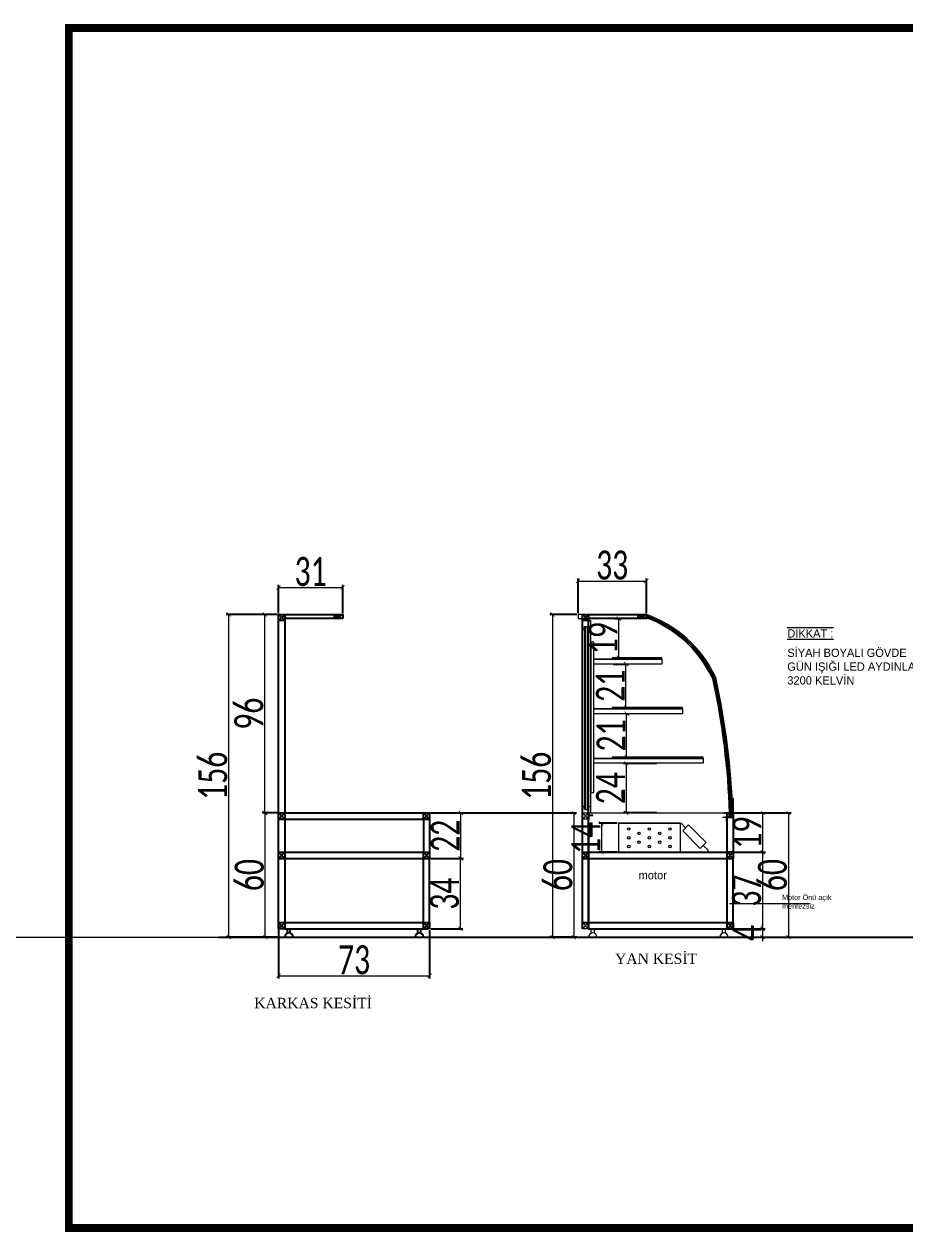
# Model space of a CAD drawing. Header units: millimetres. Extents: x 254888 to 263239, y -110593 to -105042.
# Drawn here: x 255754 to 256180, y -109887 to -109303 of the extents above; entities that cross this region are included whole.
import ezdxf

# ---------------------------------------------------------------- set-up
doc = ezdxf.new("R2010")
doc.units = ezdxf.units.MM
doc.header["$PDMODE"] = 2
doc.layers.get('0').update_dxf_attribs({"lineweight": 20})
doc.layers.add('OLCULENEDIRME', color=210, linetype='Continuous')
doc.layers.add('PROFIL', color=7, linetype='Continuous')
doc.layers.add('t_olcu', color=252, linetype='Continuous', lineweight=20)
doc.styles.add('antet', font='arial.ttf')
doc.styles.add('DC_TEXTSTYLE4', font='times.ttf', dxfattribs={"height": 0.2})
doc.styles.add('NESLİ', font='GOTHIC.TTF', dxfattribs={"height": 5})
doc.styles.add('Ölçü50', font='calibri.ttf', dxfattribs={"width": 0.7})
doc.dimstyles.new('olcu10', dxfattribs={"dimtxt": 14, "dimasz": 2, "dimexe": 1.25, "dimexo": 0.625, "dimgap": 0.5, "dimtad": 1, "dimdec": 1, "dimrnd": 0.5, "dimzin": 9, "dimtxsty": 'Ölçü50', "dimblk": 'ARCHTICK', "dimcen": 2, "dimclrd": 256, "dimclre": 256, "dimclrt": 6, "dimazin": 2, "dimtfac": 1, "dimtdec": 1, "dimtix": 1, "dimtmove": 0, "dimatfit": 3, "dimldrblk": 'ARCHTICK', "dimfxl": 1, "dimlwd": -1, "dimarcsym": 0})

# ---------------------------------------------------------------- blocks, each defined once
blk = doc.blocks.new('_ArchTick')
at = {"color": 0, "linetype": 'ByBlock', "const_width": 0.15}
blk.add_lwpolyline([(-0.5, -0.5), (0.5, 0.5)], dxfattribs=at)
blk = doc.blocks.new('*D459')
at = {"layer": 'DEFPOINTS', "color": 0, "transparency": 16777216}
for p in [(255870.54, -109588.12), (255877.2, -109588.12), (255877.2, -109684.12)]:
    blk.add_point(p, dxfattribs=at)
at = {"layer": 't_olcu', "lineweight": -2, "transparency": 16777216}
for p, q in [((255876.58, -109588.12), (255869.29, -109588.12)), ((255876.58, -109684.12), (255869.29, -109684.12))]:
    blk.add_line(p, q, dxfattribs=at)
at = {"layer": 't_olcu', "transparency": 16777216}
blk.add_line((255870.54, -109684.12), (255870.54, -109588.12), dxfattribs=at)
at = {"layer": 't_olcu', "transparency": 16777216, "xscale": 2, "yscale": 2, "zscale": 2}
for p, rotation in [((255870.54, -109588.12), 90), ((255870.54, -109684.12), 270)]:
    blk.add_blockref('_ArchTick', p, dxfattribs=dict(at, rotation=rotation))
at = {"layer": 't_olcu', "color": 6, "transparency": 16777216, "insert": (255862.87, -109636.12), "char_height": 14, "attachment_point": 5, "rotation": 90, "style": 'Ölçü50'}
blk.add_mtext('96', dxfattribs=at)
blk = doc.blocks.new('*D456')
at = {"layer": 'DEFPOINTS', "color": 0, "transparency": 16777216}
for p in [(255908.2, -109575.12), (255877.2, -109588.12), (255908.2, -109588.12)]:
    blk.add_point(p, dxfattribs=at)
at = {"layer": 't_olcu', "lineweight": -2, "transparency": 16777216}
for p, q in [((255877.2, -109587.49), (255877.2, -109573.87)), ((255908.2, -109587.49), (255908.2, -109573.87))]:
    blk.add_line(p, q, dxfattribs=at)
at = {"layer": 't_olcu', "transparency": 16777216}
blk.add_line((255877.2, -109575.12), (255908.2, -109575.12), dxfattribs=at)
at = {"layer": 't_olcu', "transparency": 16777216, "xscale": 2, "yscale": 2, "zscale": 2, "rotation": 180}
blk.add_blockref('_ArchTick', (255877.2, -109575.12), dxfattribs=at)
at = {"layer": 't_olcu', "transparency": 16777216, "xscale": 2, "yscale": 2, "zscale": 2}
blk.add_blockref('_ArchTick', (255908.2, -109575.12), dxfattribs=at)
at = {"layer": 't_olcu', "color": 6, "transparency": 16777216, "insert": (255892.7, -109567.45), "char_height": 14, "attachment_point": 5, "style": 'Ölçü50'}
blk.add_mtext('31', dxfattribs=at)
blk = doc.blocks.new('*D457')
at = {"layer": 'DEFPOINTS', "color": 0, "transparency": 16777216}
for p in [(255853.11, -109588.12), (255877.2, -109588.12), (255877.2, -109744.12)]:
    blk.add_point(p, dxfattribs=at)
at = {"layer": 't_olcu', "lineweight": -2, "transparency": 16777216}
for p, q in [((255876.58, -109588.12), (255851.86, -109588.12)), ((255876.58, -109744.12), (255851.86, -109744.12))]:
    blk.add_line(p, q, dxfattribs=at)
at = {"layer": 't_olcu', "transparency": 16777216}
blk.add_line((255853.11, -109744.12), (255853.11, -109588.12), dxfattribs=at)
at = {"layer": 't_olcu', "transparency": 16777216, "xscale": 2, "yscale": 2, "zscale": 2}
for p, rotation in [((255853.11, -109588.12), 90), ((255853.11, -109744.12), 270)]:
    blk.add_blockref('_ArchTick', p, dxfattribs=dict(at, rotation=rotation))
at = {"layer": 't_olcu', "color": 6, "transparency": 16777216, "insert": (255845.45, -109666.12), "char_height": 14, "attachment_point": 5, "rotation": 90, "style": 'Ölçü50'}
blk.add_mtext('156', dxfattribs=at)
blk = doc.blocks.new('*D458')
at = {"layer": 'DEFPOINTS', "color": 0, "transparency": 16777216}
for p in [(255877.2, -109737.12), (255950.2, -109740.12), (255950.2, -109762.8)]:
    blk.add_point(p, dxfattribs=at)
at = {"layer": 't_olcu', "lineweight": -2, "transparency": 16777216}
for p, q in [((255877.2, -109737.74), (255877.2, -109764.05)), ((255950.2, -109740.74), (255950.2, -109764.05))]:
    blk.add_line(p, q, dxfattribs=at)
at = {"layer": 't_olcu', "transparency": 16777216}
blk.add_line((255877.2, -109762.8), (255950.2, -109762.8), dxfattribs=at)
at = {"layer": 't_olcu', "transparency": 16777216, "xscale": 2, "yscale": 2, "zscale": 2, "rotation": 180}
blk.add_blockref('_ArchTick', (255877.2, -109762.8), dxfattribs=at)
at = {"layer": 't_olcu', "transparency": 16777216, "xscale": 2, "yscale": 2, "zscale": 2}
blk.add_blockref('_ArchTick', (255950.2, -109762.8), dxfattribs=at)
at = {"layer": 't_olcu', "color": 6, "transparency": 16777216, "insert": (255913.7, -109755.13), "char_height": 14, "attachment_point": 5, "style": 'Ölçü50'}
blk.add_mtext('73', dxfattribs=at)
blk = doc.blocks.new('*D443')
at = {"layer": 'DEFPOINTS', "color": 0, "transparency": 16777216}
for p in [(255950.2, -109684.12), (255965.32, -109684.12), (255950.2, -109706.12)]:
    blk.add_point(p, dxfattribs=at)
at = {"layer": 't_olcu', "lineweight": -2, "transparency": 16777216}
for p, q in [((255950.83, -109684.12), (255966.57, -109684.12)), ((255950.83, -109706.12), (255966.57, -109706.12))]:
    blk.add_line(p, q, dxfattribs=at)
at = {"layer": 't_olcu', "transparency": 16777216}
blk.add_line((255965.32, -109706.12), (255965.32, -109684.12), dxfattribs=at)
at = {"layer": 't_olcu', "transparency": 16777216, "xscale": 2, "yscale": 2, "zscale": 2}
for p, rotation in [((255965.32, -109684.12), 90), ((255965.32, -109706.12), 270)]:
    blk.add_blockref('_ArchTick', p, dxfattribs=dict(at, rotation=rotation))
at = {"layer": 't_olcu', "color": 6, "transparency": 16777216, "insert": (255957.75, -109695.12), "char_height": 14, "attachment_point": 5, "rotation": 90, "style": 'Ölçü50'}
blk.add_mtext('22', dxfattribs=at)
blk = doc.blocks.new('*D444')
at = {"layer": 'DEFPOINTS', "color": 0, "transparency": 16777216}
for p in [(255950.2, -109706.12), (255965.07, -109706.12), (255950.2, -109740.12)]:
    blk.add_point(p, dxfattribs=at)
at = {"layer": 't_olcu', "lineweight": -2, "transparency": 16777216}
for p, q in [((255950.83, -109706.12), (255966.32, -109706.12)), ((255950.83, -109740.12), (255966.32, -109740.12))]:
    blk.add_line(p, q, dxfattribs=at)
at = {"layer": 't_olcu', "transparency": 16777216}
blk.add_line((255965.07, -109740.12), (255965.07, -109706.12), dxfattribs=at)
at = {"layer": 't_olcu', "transparency": 16777216, "xscale": 2, "yscale": 2, "zscale": 2}
for p, rotation in [((255965.07, -109706.12), 90), ((255965.07, -109740.12), 270)]:
    blk.add_blockref('_ArchTick', p, dxfattribs=dict(at, rotation=rotation))
at = {"layer": 't_olcu', "color": 6, "transparency": 16777216, "insert": (255957.4, -109723.12), "char_height": 14, "attachment_point": 5, "rotation": 90, "style": 'Ölçü50'}
blk.add_mtext('34', dxfattribs=at)
blk = doc.blocks.new('*D445')
at = {"layer": 'DEFPOINTS', "color": 0, "transparency": 16777216}
for p in [(255870.8, -109684.12), (255877.2, -109684.12), (255877.2, -109744.12)]:
    blk.add_point(p, dxfattribs=at)
at = {"layer": 't_olcu', "lineweight": -2, "transparency": 16777216}
for p, q in [((255876.58, -109684.12), (255869.55, -109684.12)), ((255876.58, -109744.12), (255869.55, -109744.12))]:
    blk.add_line(p, q, dxfattribs=at)
at = {"layer": 't_olcu', "transparency": 16777216}
blk.add_line((255870.8, -109744.12), (255870.8, -109684.12), dxfattribs=at)
at = {"layer": 't_olcu', "transparency": 16777216, "xscale": 2, "yscale": 2, "zscale": 2}
for p, rotation in [((255870.8, -109684.12), 90), ((255870.8, -109744.12), 270)]:
    blk.add_blockref('_ArchTick', p, dxfattribs=dict(at, rotation=rotation))
at = {"layer": 't_olcu', "color": 6, "transparency": 16777216, "insert": (255863.12, -109714.12), "char_height": 14, "attachment_point": 5, "rotation": 90, "style": 'Ölçü50'}
blk.add_mtext('60', dxfattribs=at)
blk = doc.blocks.new('*D463')
at = {"layer": 'DEFPOINTS', "color": 0, "transparency": 16777216}
for p in [(256054.91, -109572), (256021.91, -109588.12, 0), (256054.91, -109588.12, 0)]:
    blk.add_point(p, dxfattribs=at)
at = {"layer": 't_olcu', "lineweight": -2, "transparency": 16777216}
for p, q in [((256021.91, -109587.49), (256021.91, -109570.75)), ((256054.91, -109587.49), (256054.91, -109570.75))]:
    blk.add_line(p, q, dxfattribs=at)
at = {"layer": 't_olcu', "transparency": 16777216}
blk.add_line((256021.91, -109572), (256054.91, -109572), dxfattribs=at)
at = {"layer": 't_olcu', "transparency": 16777216, "xscale": 2, "yscale": 2, "zscale": 2, "rotation": 180}
blk.add_blockref('_ArchTick', (256021.91, -109572), dxfattribs=at)
at = {"layer": 't_olcu', "transparency": 16777216, "xscale": 2, "yscale": 2, "zscale": 2}
blk.add_blockref('_ArchTick', (256054.91, -109572), dxfattribs=at)
at = {"layer": 't_olcu', "color": 6, "transparency": 16777216, "insert": (256038.41, -109564.33), "char_height": 14, "attachment_point": 5, "style": 'Ölçü50'}
blk.add_mtext('33', dxfattribs=at)
blk = doc.blocks.new('*D464')
at = {"layer": 'DEFPOINTS', "color": 0, "transparency": 16777216}
for p in [(256092.09, -109684.12, 0), (256111.19, -109684.12), (256092.09, -109703.12, 0)]:
    blk.add_point(p, dxfattribs=at)
at = {"layer": 't_olcu', "lineweight": -2, "transparency": 16777216}
for p, q in [((256092.72, -109684.12), (256112.44, -109684.12)), ((256092.72, -109703.12), (256112.44, -109703.12))]:
    blk.add_line(p, q, dxfattribs=at)
at = {"layer": 't_olcu', "transparency": 16777216}
blk.add_line((256111.19, -109703.12), (256111.19, -109684.12), dxfattribs=at)
at = {"layer": 't_olcu', "transparency": 16777216, "xscale": 2, "yscale": 2, "zscale": 2}
for p, rotation in [((256111.19, -109684.12), 90), ((256111.19, -109703.12), 270)]:
    blk.add_blockref('_ArchTick', p, dxfattribs=dict(at, rotation=rotation))
at = {"layer": 't_olcu', "color": 6, "transparency": 16777216, "insert": (256103.52, -109693.62), "char_height": 14, "attachment_point": 5, "rotation": 90, "style": 'Ölçü50'}
blk.add_mtext('19', dxfattribs=at)
blk = doc.blocks.new('*D465')
at = {"layer": 'DEFPOINTS', "color": 0, "transparency": 16777216}
for p in [(256041.38, -109689.12, 0), (256033.2, -109703.12), (256041.38, -109703.12, 0)]:
    blk.add_point(p, dxfattribs=at)
at = {"layer": 't_olcu', "lineweight": -2, "transparency": 16777216}
for p, q in [((256040.75, -109689.12), (256031.95, -109689.12)), ((256040.75, -109703.12), (256031.95, -109703.12))]:
    blk.add_line(p, q, dxfattribs=at)
at = {"layer": 't_olcu', "transparency": 16777216}
blk.add_line((256033.2, -109689.12), (256033.2, -109703.12), dxfattribs=at)
at = {"layer": 't_olcu', "transparency": 16777216, "xscale": 2, "yscale": 2, "zscale": 2}
for p, rotation in [((256033.2, -109689.12), 90), ((256033.2, -109703.12), 270)]:
    blk.add_blockref('_ArchTick', p, dxfattribs=dict(at, rotation=rotation))
at = {"layer": 't_olcu', "color": 6, "transparency": 16777216, "insert": (256025.65, -109696.12), "char_height": 14, "attachment_point": 5, "rotation": 90, "style": 'Ölçü50'}
blk.add_mtext('14', dxfattribs=at)
blk = doc.blocks.new('*D466')
at = {"layer": 'DEFPOINTS', "color": 0, "transparency": 16777216}
for p in [(255958.7, -109684.12, 0), (255995.67, -109744.12, 0), (256019.88, -109744.12)]:
    blk.add_point(p, dxfattribs=at)
at = {"layer": 't_olcu', "lineweight": -2, "transparency": 16777216}
for p, q in [((255959.33, -109684.12), (256021.13, -109684.12)), ((255996.3, -109744.12), (256021.13, -109744.12))]:
    blk.add_line(p, q, dxfattribs=at)
at = {"layer": 't_olcu', "transparency": 16777216}
blk.add_line((256019.88, -109684.12), (256019.88, -109744.12), dxfattribs=at)
at = {"layer": 't_olcu', "transparency": 16777216, "xscale": 2, "yscale": 2, "zscale": 2}
for p, rotation in [((256019.88, -109684.12), 90), ((256019.88, -109744.12), 270)]:
    blk.add_blockref('_ArchTick', p, dxfattribs=dict(at, rotation=rotation))
at = {"layer": 't_olcu', "color": 6, "transparency": 16777216, "insert": (256012.2, -109714.12), "char_height": 14, "attachment_point": 5, "rotation": 90, "style": 'Ölçü50'}
blk.add_mtext('60', dxfattribs=at)
blk = doc.blocks.new('*D467')
at = {"layer": 'DEFPOINTS', "color": 0, "transparency": 16777216}
for p in [(256096.91, -109684.12, 0), (256096.91, -109744.12, 0), (256123.57, -109744.12)]:
    blk.add_point(p, dxfattribs=at)
at = {"layer": 't_olcu', "lineweight": -2, "transparency": 16777216}
for p, q in [((256097.54, -109684.12), (256124.82, -109684.12)), ((256097.54, -109744.12), (256124.82, -109744.12))]:
    blk.add_line(p, q, dxfattribs=at)
at = {"layer": 't_olcu', "transparency": 16777216}
blk.add_line((256123.57, -109684.12), (256123.57, -109744.12), dxfattribs=at)
at = {"layer": 't_olcu', "transparency": 16777216, "xscale": 2, "yscale": 2, "zscale": 2}
for p, rotation in [((256123.57, -109684.12), 90), ((256123.57, -109744.12), 270)]:
    blk.add_blockref('_ArchTick', p, dxfattribs=dict(at, rotation=rotation))
at = {"layer": 't_olcu', "color": 6, "transparency": 16777216, "insert": (256115.9, -109714.12), "char_height": 14, "attachment_point": 5, "rotation": 90, "style": 'Ölçü50'}
blk.add_mtext('60', dxfattribs=at)
blk = doc.blocks.new('*D468')
at = {"layer": 'DEFPOINTS', "color": 0, "transparency": 16777216}
for p in [(256021.91, -109588.12, 0), (256009.53, -109744.12), (256022.01, -109744.12, 0)]:
    blk.add_point(p, dxfattribs=at)
at = {"layer": 't_olcu', "lineweight": -2, "transparency": 16777216}
for p, q in [((256021.29, -109588.12), (256008.28, -109588.12)), ((256021.39, -109744.12), (256008.28, -109744.12))]:
    blk.add_line(p, q, dxfattribs=at)
at = {"layer": 't_olcu', "transparency": 16777216}
blk.add_line((256009.53, -109588.12), (256009.53, -109744.12), dxfattribs=at)
at = {"layer": 't_olcu', "transparency": 16777216, "xscale": 2, "yscale": 2, "zscale": 2}
for p, rotation in [((256009.53, -109588.12), 90), ((256009.53, -109744.12), 270)]:
    blk.add_blockref('_ArchTick', p, dxfattribs=dict(at, rotation=rotation))
at = {"layer": 't_olcu', "color": 6, "transparency": 16777216, "insert": (256001.86, -109666.12), "char_height": 14, "attachment_point": 5, "rotation": 90, "style": 'Ölçü50'}
blk.add_mtext('156', dxfattribs=at)
blk = doc.blocks.new('*D469')
at = {"layer": 'DEFPOINTS', "color": 0, "transparency": 16777216}
for p in [(256095.41, -109703.12, 0), (256095.42, -109740.11, 0), (256111.05, -109740.11)]:
    blk.add_point(p, dxfattribs=at)
at = {"layer": 't_olcu', "lineweight": -2, "transparency": 16777216}
for p, q in [((256096.04, -109703.12), (256112.3, -109703.12)), ((256096.05, -109740.11), (256112.3, -109740.11))]:
    blk.add_line(p, q, dxfattribs=at)
at = {"layer": 't_olcu', "transparency": 16777216}
blk.add_line((256111.05, -109703.12), (256111.05, -109740.11), dxfattribs=at)
at = {"layer": 't_olcu', "transparency": 16777216, "xscale": 2, "yscale": 2, "zscale": 2}
for p, rotation in [((256111.05, -109703.12), 90), ((256111.05, -109740.11), 270)]:
    blk.add_blockref('_ArchTick', p, dxfattribs=dict(at, rotation=rotation))
at = {"layer": 't_olcu', "color": 6, "transparency": 16777216, "insert": (256103.38, -109721.62), "char_height": 14, "attachment_point": 5, "rotation": 90, "style": 'Ölçü50'}
blk.add_mtext('37', dxfattribs=at)
blk = doc.blocks.new('*D446')
at = {"layer": 'DEFPOINTS', "color": 0, "transparency": 16777216}
for p in [(256060.41, -109660.12, 0), (256045.19, -109684.12), (256060.41, -109684.12, 0)]:
    blk.add_point(p, dxfattribs=at)
at = {"layer": 't_olcu', "lineweight": -2, "transparency": 16777216}
for p, q in [((256059.79, -109660.12), (256043.94, -109660.12)), ((256059.79, -109684.12), (256043.94, -109684.12))]:
    blk.add_line(p, q, dxfattribs=at)
at = {"layer": 't_olcu', "transparency": 16777216}
blk.add_line((256045.19, -109660.12), (256045.19, -109684.12), dxfattribs=at)
at = {"layer": 't_olcu', "transparency": 16777216, "xscale": 2, "yscale": 2, "zscale": 2}
for p, rotation in [((256045.19, -109660.12), 90), ((256045.19, -109684.12), 270)]:
    blk.add_blockref('_ArchTick', p, dxfattribs=dict(at, rotation=rotation))
at = {"layer": 't_olcu', "color": 6, "transparency": 16777216, "insert": (256037.58, -109672.12), "char_height": 14, "attachment_point": 5, "rotation": 90, "style": 'Ölçü50'}
blk.add_mtext('24', dxfattribs=at)
blk = doc.blocks.new('*D447')
at = {"layer": 'DEFPOINTS', "color": 0, "transparency": 16777216}
for p in [(256045.19, -109636.12, 0), (256045.4, -109636.12), (256045.19, -109657.12, 0)]:
    blk.add_point(p, dxfattribs=at)
at = {"layer": 't_olcu', "transparency": 16777216}
blk.add_line((256045.4, -109657.12), (256045.4, -109636.12), dxfattribs=at)
at = {"layer": 't_olcu', "lineweight": -2, "transparency": 16777216}
for p, q in [((256045.81, -109636.12), (256046.65, -109636.12)), ((256045.81, -109657.12), (256046.65, -109657.12))]:
    blk.add_line(p, q, dxfattribs=at)
at = {"layer": 't_olcu', "transparency": 16777216, "xscale": 2, "yscale": 2, "zscale": 2}
for p, rotation in [((256045.4, -109636.12), 90), ((256045.4, -109657.12), 270)]:
    blk.add_blockref('_ArchTick', p, dxfattribs=dict(at, rotation=rotation))
at = {"layer": 't_olcu', "color": 6, "transparency": 16777216, "insert": (256037.83, -109646.62), "char_height": 14, "attachment_point": 5, "rotation": 90, "style": 'Ölçü50'}
blk.add_mtext('21', dxfattribs=at)
blk = doc.blocks.new('*D470')
at = {"layer": 'DEFPOINTS', "color": 0, "transparency": 16777216}
for p in [(256038.41, -109612.12, 0), (256045.07, -109612.12), (256038.41, -109633.12, 0)]:
    blk.add_point(p, dxfattribs=at)
at = {"layer": 't_olcu', "lineweight": -2, "transparency": 16777216}
for p, q in [((256039.04, -109612.12), (256046.32, -109612.12)), ((256039.04, -109633.12), (256046.32, -109633.12))]:
    blk.add_line(p, q, dxfattribs=at)
at = {"layer": 't_olcu', "transparency": 16777216}
blk.add_line((256045.07, -109633.12), (256045.07, -109612.12), dxfattribs=at)
at = {"layer": 't_olcu', "transparency": 16777216, "xscale": 2, "yscale": 2, "zscale": 2}
for p, rotation in [((256045.07, -109612.12), 90), ((256045.07, -109633.12), 270)]:
    blk.add_blockref('_ArchTick', p, dxfattribs=dict(at, rotation=rotation))
at = {"layer": 't_olcu', "color": 6, "transparency": 16777216, "insert": (256037.5, -109622.62), "char_height": 14, "attachment_point": 5, "rotation": 90, "style": 'Ölçü50'}
blk.add_mtext('21', dxfattribs=at)
blk = doc.blocks.new('*D471')
at = {"layer": 'DEFPOINTS', "color": 0, "transparency": 16777216}
for p in [(256038.96, -109590.12, 0), (256041.63, -109590.12), (256038.41, -109609.12, 0)]:
    blk.add_point(p, dxfattribs=at)
at = {"layer": 't_olcu', "lineweight": -2, "transparency": 16777216}
for p, q in [((256039.59, -109590.12), (256042.88, -109590.12)), ((256039.04, -109609.12), (256042.88, -109609.12))]:
    blk.add_line(p, q, dxfattribs=at)
at = {"layer": 't_olcu', "transparency": 16777216}
blk.add_line((256041.63, -109609.12), (256041.63, -109590.12), dxfattribs=at)
at = {"layer": 't_olcu', "transparency": 16777216, "xscale": 2, "yscale": 2, "zscale": 2}
for p, rotation in [((256041.63, -109590.12), 90), ((256041.63, -109609.12), 270)]:
    blk.add_blockref('_ArchTick', p, dxfattribs=dict(at, rotation=rotation))
at = {"layer": 't_olcu', "color": 6, "transparency": 16777216, "insert": (256033.96, -109599.62), "char_height": 14, "attachment_point": 5, "rotation": 90, "style": 'Ölçü50'}
blk.add_mtext('19', dxfattribs=at)
blk = doc.blocks.new('*D472')
at = {"layer": 'DEFPOINTS', "color": 0, "transparency": 16777216}
for p in [(256097.01, -109740.11, 0), (256097.01, -109744.12, 0), (256111.05, -109744.12)]:
    blk.add_point(p, dxfattribs=at)
at = {"layer": 't_olcu', "lineweight": -2, "transparency": 16777216}
for p, q in [((256097.64, -109740.11), (256112.3, -109740.11)), ((256097.64, -109744.12), (256112.3, -109744.12))]:
    blk.add_line(p, q, dxfattribs=at)
at = {"layer": 't_olcu', "transparency": 16777216}
for p, q in [((256111.05, -109740.11), (256111.05, -109738.11)), ((256111.05, -109740.11), (256111.05, -109744.12)), ((256111.05, -109744.12), (256111.05, -109746.12))]:
    blk.add_line(p, q, dxfattribs=at)
at = {"layer": 't_olcu', "transparency": 16777216, "xscale": 2, "yscale": 2, "zscale": 2}
for p, rotation in [((256111.05, -109740.11), 270), ((256111.05, -109744.12), 90)]:
    blk.add_blockref('_ArchTick', p, dxfattribs=dict(at, rotation=rotation))
at = {"layer": 't_olcu', "color": 6, "transparency": 16777216, "insert": (256103.52, -109742.12), "char_height": 14, "attachment_point": 5, "rotation": 90, "style": 'Ölçü50'}
blk.add_mtext('4', dxfattribs=at)

msp = doc.modelspace()

# ---------------------------------------------------------------- linework, layer by layer
at = {"ltscale": 2}
for p, q in [((255877.203, -109703.117, 0), (255877.203, -109588.118, 0)), ((255880.203, -109703.117, 0), (255880.203, -109588.118, 0)), ((256093.913, -109706.117, 0), (256093.913, -109684.117, 0)), ((256096.922, -109706.117, 0), (256096.913, -109684.117, 0))]:
    msp.add_line(p, q, dxfattribs=at)
for p, q in [((256021.913, -109588.118, 0), (256021.913, -109590.118, 0)), ((256024.013, -109588.118, 0), (256021.913, -109588.118, 0)), ((256021.913, -109590.118, 0), (256054.913, -109590.118, 0)), ((256050.913, -109588.118, 0), (256050.913, -109590.118, 0)), ((256054.913, -109589.855, 0), (256054.913, -109590.476, 0)), ((256062.413, -109609.717, 0), (256029.513, -109609.717, 0)), ((256072.413, -109633.717, 0), (256029.513, -109633.717, 0)), ((256029.513, -109657.717, 0), (256082.413, -109657.717, 0)), ((256082.413, -109657.717, 0), (256029.513, -109657.717, 0)), ((256024.013, -109687.117, 0), (256024.013, -109684.117, 0)), ((256024.013, -109684.117, 0), (256027.013, -109684.117, 0)), ((256027.013, -109684.117, 0), (256024.013, -109687.117, 0)), ((256024.013, -109684.117, 0), (256027.013, -109687.117, 0)), ((256027.013, -109684.117, 0), (256027.013, -109687.117, 0)), ((256027.013, -109687.117, 0), (256024.013, -109687.117, 0)), ((256027.013, -109737.117, 0), (256024.013, -109740.117, 0)), ((256024.013, -109737.117, 0), (256027.013, -109740.117, 0)), ((254887.659, -109744.117), (258541.621, -109744.117))]:
    msp.add_line(p, q)
at = {"color": 1}
for p, q in [((256027.013, -109591.118, 0), (256028.013, -109591.118, 0)), ((256024.013, -109595.457, 0), (256025.013, -109595.457, 0)), ((256025.013, -109593.957, 0), (256027.013, -109593.957, 0)), ((256025.013, -109595.457, 0), (256025.013, -109593.957, 0)), ((256025.013, -109593.957, 0), (256027.013, -109593.957, 0)), ((256025.013, -109595.457, 0), (256025.013, -109682.457, 0)), ((256025.513, -109593.957, 0), (256025.513, -109682.457, 0)), ((256026.513, -109593.957, 0), (256026.513, -109682.457, 0)), ((256027.013, -109593.957, 0), (256027.013, -109595.457, 0)), ((256027.013, -109595.457, 0), (256028.013, -109595.457, 0)), ((256027.013, -109595.457, 0), (256028.013, -109595.457, 0)), ((256024.013, -109680.957, 0), (256025.013, -109680.957, 0)), ((256025.013, -109680.957, 0), (256025.013, -109682.457, 0)), ((256025.013, -109682.457, 0), (256027.013, -109682.457, 0)), ((256025.013, -109682.457, 0), (256027.013, -109682.457, 0)), ((256027.013, -109680.957, 0), (256028.013, -109680.957, 0)), ((256027.013, -109680.957, 0), (256028.013, -109680.957, 0))]:
    msp.add_line(p, q, dxfattribs=at)
at = {"color": 1, "ltscale": 2}
msp.add_line((256028.013, -109684.117, 0), (256028.013, -109591.118, 0), dxfattribs=at)
at = {"color": 0}
msp.add_line((256055.913, -109588.468, 0), (256054.913, -109588.118, 0), dxfattribs=at)
at = {"color": 3}
for p, q in [((256027.013, -109595.457, 0), (256027.013, -109682.457, 0)), ((256027.013, -109682.457, 0), (256027.013, -109680.957, 0)), ((256095.098, -109727.935, 0), (256133.68, -109727.935, 0))]:
    msp.add_line(p, q, dxfattribs=at)
at = {"color": 5}
for p, q in [((256029.513, -109609.717, 0), (256062.413, -109609.717, 0)), ((256029.513, -109633.717, 0), (256072.413, -109633.717, 0)), ((256028.297, -109742.25, 0), (256028.297, -109740.117, 0)), ((256029.808, -109742.282, 0), (256029.808, -109740.117, 0)), ((256091.627, -109742.282, 0), (256091.627, -109740.117, 0)), ((256093.138, -109742.25, 0), (256093.138, -109740.117, 0))]:
    msp.add_line(p, q, dxfattribs=at)
at = {"color": 5, "ltscale": 2}
for p, q in [((256097.013, -109677.117, 0), (256096.913, -109677.117, 0)), ((256096.913, -109677.117, 0), (256096.913, -109684.117, 0)), ((256097.013, -109740.113, 0), (256097.013, -109677.117, 0)), ((256096.922, -109740.113, 0), (256097.013, -109740.113, 0))]:
    msp.add_line(p, q, dxfattribs=at)
at = {"color": 252, "const_width": 3.743, "elevation": 0}
msp.add_lwpolyline([(255775.814, -109884.705), (255775.814, -109304.705), (256814.54, -109304.705), (256814.54, -109884.705)], close=True, dxfattribs=at)
at = {"color": 1, "flags": 128}
for points in [[(256025.013, -109593.957), (256025.013, -109595.457), (256024.013, -109595.457)], [(256025.013, -109682.457), (256025.013, -109680.957), (256024.013, -109680.957)]]:
    msp.add_lwpolyline(points, dxfattribs=at)
at = {"color": 5, "flags": 128}
for points in [[(256029.513, -109601.6), (256028.013, -109601.6), (256028.013, -109654.548), (256028.013, -109674.178), (256029.513, -109674.178), (256029.513, -109601.6)], [(256027.213, -109687.117), (256027.213, -109685.317), (256029.013, -109685.317), (256029.013, -109685.117), (256027.013, -109685.117), (256027.013, -109687.117), (256027.213, -109687.117)], [(256041.376, -109703.117), (256071.376, -109703.117), (256071.376, -109689.117), (256041.376, -109689.117), (256041.376, -109703.117)], [(256093.713, -109688.117), (256093.713, -109686.317), (256091.913, -109686.317), (256091.913, -109686.117), (256093.913, -109686.117), (256093.913, -109688.117), (256093.713, -109688.117)]]:
    msp.add_lwpolyline(points, close=True, dxfattribs=at)
at = {"flags": 128}
for points in [[(256062.413, -109609.117), (256038.413, -109609.117), (256038.413, -109609.717), (256062.413, -109609.717), (256062.413, -109609.117)], [(256072.413, -109633.117), (256038.413, -109633.117), (256038.413, -109633.717), (256072.413, -109633.717), (256072.413, -109633.117)], [(256082.413, -109657.117), (256038.413, -109657.117), (256038.413, -109657.717), (256082.413, -109657.717), (256082.413, -109657.117)], [(256027.013, -109740.117), (256024.013, -109740.117), (256024.013, -109737.117), (256027.013, -109737.117), (256027.013, -109740.117)]]:
    msp.add_lwpolyline(points, close=True, dxfattribs=at)
at = {"elevation": 0}
for points in [[(256029.513, -109609.717), (256062.413, -109609.717), (256062.413, -109612.117), (256029.513, -109612.117)], [(256029.513, -109633.717), (256072.413, -109633.717), (256072.413, -109636.117), (256029.513, -109636.117)], [(256029.513, -109657.717), (256082.413, -109657.717), (256082.413, -109660.117), (256029.513, -109660.117)]]:
    msp.add_lwpolyline(points, close=True, dxfattribs=at)
at = {"color": 5, "ltscale": 2, "flags": 128}
msp.add_lwpolyline([(256029.013, -109685.117), (256027.013, -109685.117), (256027.013, -109684.117), (256093.913, -109684.117), (256093.913, -109686.117), (256092.913, -109686.117), (256092.913, -109685.917)], dxfattribs=at)
at = {"color": 5, "flags": 128}
for points in [[(256041.376, -109689.117), (256071.7, -109689.117), (256073.903, -109691.32)], [(256082.388, -109699.805), (256084.59, -109702.007), (256084.59, -109703.117)]]:
    msp.add_lwpolyline(points, dxfattribs=at)
at = {"color": 1, "flags": 128}
msp.add_lwpolyline([(256075.317, -109689.905), (256072.488, -109692.734), (256080.974, -109701.219), (256083.802, -109698.391), (256075.317, -109689.905)], close=True, dxfattribs=at)
at = {"color": 5}
for centre in [(256046.423, -109691.904, 0), (256046.423, -109696.117, 0), (256051.4, -109694.011, 0), (256056.376, -109691.904, 0), (256056.376, -109696.117, 0), (256061.353, -109694.011, 0), (256066.33, -109691.904, 0), (256066.33, -109696.117, 0), (256046.423, -109700.331, 0), (256051.4, -109698.224, 0), (256056.376, -109700.331, 0), (256061.353, -109698.224, 0), (256066.33, -109700.331, 0)]:
    msp.add_circle(centre, 0.6, dxfattribs=at)
at = {"color": 3}
for centre, radius, start, end in [((256035.483, -109643.204, 0), 56.794, 25.614191, 70.534346), ((256035.483, -109643.204, 0), 57.377, 25.617051, 70.540194), ((256035.483, -109643.204, 0), 57.766, 25.618926, 70.544027), ((256035.483, -109643.204, 0), 58.349, 25.621691, 70.549678), ((256079.099, -109622.34, 0), 8.445, 16.35848, 25.89457), ((255733.788, -109696.145, 0), 361.532, 1.906522, 12.164847), ((256079.099, -109622.34, 0), 9.028, 16.35848, 25.89457), ((256079.099, -109622.34, 0), 9.417, 16.35848, 25.89457), ((255733.789, -109696.144, 0), 362.112, 1.903318, 12.171502), ((256079.099, -109622.34, 0), 10, 16.35848, 25.89457), ((255733.79, -109696.144, 0), 362.499, 1.901188, 12.175928), ((255733.792, -109696.143, 0), 363.078, 1.898003, 12.182547)]:
    msp.add_arc(centre, radius, start, end, dxfattribs=at)
at = {"color": 5}
for centre in [(256029.013, -109744.117, 0), (256092.422, -109744.117, 0)]:
    msp.add_arc(centre, 2, 0, 180, dxfattribs=at)
at = {"layer": 'OLCULENEDIRME'}
msp.add_line((255848.151, -109744.117, 0), (256687.271, -109744.117), dxfattribs=at)
at = {"layer": 'PROFIL'}
for p, q in [((255880.203, -109588.118, 0), (255877.203, -109591.118, 0)), ((255877.203, -109588.118, 0), (255880.203, -109591.118, 0)), ((255877.203, -109740.117, 0), (255877.203, -109588.118, 0)), ((255880.203, -109588.118, 0), (255880.203, -109740.117, 0)), ((255908.203, -109588.118, 0), (255904.203, -109590.118, 0)), ((255904.203, -109588.118, 0), (255908.203, -109590.118, 0)), ((256027.013, -109588.118, 0), (256024.013, -109591.118, 0)), ((256024.013, -109588.118, 0), (256027.013, -109591.118, 0)), ((256024.013, -109740.117, 0), (256024.013, -109588.118, 0)), ((256024.013, -109740.117, 0), (256024.013, -109588.118, 0)), ((256027.013, -109590.118, 0), (256027.013, -109588.118, 0)), ((256027.013, -109588.118, 0), (256050.913, -109588.118, 0)), ((256027.013, -109684.117, 0), (256027.013, -109588.118, 0)), ((256050.913, -109590.118, 0), (256027.013, -109590.118, 0)), ((256054.913, -109588.118, 0), (256050.913, -109590.118, 0)), ((256050.913, -109588.118, 0), (256054.913, -109590.118, 0)), ((255877.203, -109687.117, 0), (255877.203, -109684.117, 0)), ((255877.203, -109684.117, 0), (255880.203, -109684.117, 0)), ((255880.203, -109684.117, 0), (255877.203, -109687.117, 0)), ((255877.203, -109684.117, 0), (255880.203, -109687.117, 0)), ((255877.203, -109684.117, 0), (255950.203, -109684.117, 0)), ((255880.203, -109684.117, 0), (255880.203, -109687.117, 0)), ((255950.203, -109684.117, 0), (255947.203, -109687.117, 0)), ((255947.203, -109684.117, 0), (255950.203, -109687.117, 0)), ((256027.013, -109740.117, 0), (256027.013, -109684.117, 0)), ((256096.913, -109684.117, 0), (256093.913, -109686.117, 0)), ((256093.913, -109684.117, 0), (256096.913, -109686.117, 0)), ((255880.203, -109687.117, 0), (255877.203, -109687.117, 0)), ((255877.203, -109687.117, 0), (255950.203, -109687.117, 0)), ((255947.203, -109687.117, 0), (255947.203, -109703.117, 0)), ((255950.203, -109687.117, 0), (255950.203, -109703.117, 0)), ((256027.013, -109689.117, 0), (256027.013, -109740.117, 0)), ((255877.203, -109706.117, 0), (255877.203, -109703.117, 0)), ((255877.203, -109703.117, 0), (255880.203, -109703.117, 0)), ((255880.203, -109703.117, 0), (255877.203, -109706.117, 0)), ((255877.203, -109703.117, 0), (255880.203, -109706.117, 0)), ((255877.203, -109703.117, 0), (255950.203, -109703.117, 0)), ((255880.203, -109706.117, 0), (255877.203, -109706.117, 0)), ((255877.203, -109706.117, 0), (255950.203, -109706.117, 0)), ((255880.203, -109703.117, 0), (255880.203, -109706.117, 0)), ((255947.203, -109706.117, 0), (255947.203, -109703.117, 0)), ((255947.203, -109703.117, 0), (255950.203, -109703.117, 0)), ((255950.203, -109703.117, 0), (255947.203, -109706.117, 0)), ((255947.203, -109703.117, 0), (255950.203, -109706.117, 0)), ((255950.203, -109706.117, 0), (255947.203, -109706.117, 0)), ((255947.203, -109740.117, 0), (255947.203, -109706.117, 0)), ((255950.203, -109703.117, 0), (255950.203, -109706.117, 0)), ((255950.203, -109740.117, 0), (255950.203, -109706.117, 0)), ((255950.203, -109740.117, 0), (255950.203, -109706.117, 0)), ((256027.013, -109703.117, 0), (256024.013, -109706.117, 0)), ((256024.013, -109703.117, 0), (256027.013, -109706.117, 0)), ((256024.013, -109703.117, 0), (256096.913, -109703.117, 0)), ((256024.013, -109706.117, 0), (256096.913, -109706.117, 0)), ((256096.913, -109703.117, 0), (256093.913, -109706.117, 0)), ((256093.913, -109703.117, 0), (256096.913, -109706.117, 0)), ((256093.922, -109740.113, 0), (256093.922, -109706.113, 0)), ((256096.922, -109740.113, 0), (256096.922, -109706.113, 0)), ((256096.922, -109740.113, 0), (256096.922, -109706.113, 0)), ((255880.203, -109737.117, 0), (255877.203, -109740.117, 0)), ((255877.203, -109737.117, 0), (255880.203, -109740.117, 0)), ((255877.203, -109737.117, 0), (255950.203, -109737.117, 0)), ((255950.203, -109737.117, 0), (255947.203, -109740.117, 0)), ((255947.203, -109737.117, 0), (255950.203, -109740.117, 0)), ((256024.013, -109737.117, 0), (256096.922, -109737.113, 0)), ((256096.922, -109737.113, 0), (256093.922, -109740.113, 0)), ((256093.922, -109737.113, 0), (256096.922, -109740.113, 0)), ((255880.203, -109740.117, 0), (255948.998, -109740.117, 0)), ((255881.487, -109742.25, 0), (255881.487, -109740.117, 0)), ((255882.737, -109742.19, 0), (255882.737, -109740.117, 0)), ((255944.487, -109742.25, 0), (255944.487, -109740.117, 0)), ((255945.998, -109742.282, 0), (255945.998, -109740.117, 0)), ((256027.013, -109740.117, 0), (256095.717, -109740.113, 0))]:
    msp.add_line(p, q, dxfattribs=at)
at = {"layer": 'PROFIL', "flags": 128}
for points in [[(255880.203, -109591.118), (255877.203, -109591.118), (255877.203, -109588.118), (255880.203, -109588.118), (255880.203, -109591.118)], [(255880.203, -109591.118), (255877.203, -109591.118), (255877.203, -109588.118), (255880.203, -109588.118), (255880.203, -109591.118)], [(255904.203, -109590.118), (255880.203, -109590.118), (255880.203, -109588.118), (255904.203, -109588.118), (255904.203, -109590.118)], [(255908.203, -109590.118), (255904.203, -109590.118), (255904.203, -109588.118), (255908.203, -109588.118), (255908.203, -109590.118)], [(256027.013, -109591.118), (256024.013, -109591.118), (256024.013, -109588.118), (256027.013, -109588.118), (256027.013, -109591.118)], [(256054.913, -109590.118), (256050.913, -109590.118), (256050.913, -109588.118), (256054.913, -109588.118), (256054.913, -109590.118)], [(255950.203, -109687.117), (255947.203, -109687.117), (255947.203, -109684.117), (255950.203, -109684.117), (255950.203, -109687.117)], [(256096.913, -109686.117), (256093.913, -109686.117), (256093.913, -109684.117), (256096.913, -109684.117), (256096.913, -109686.117)], [(256093.913, -109686.117), (256096.913, -109686.117), (256096.913, -109703.117), (256093.913, -109703.117), (256093.913, -109686.117)], [(256027.013, -109706.117), (256024.013, -109706.117), (256024.013, -109703.117), (256027.013, -109703.117), (256027.013, -109706.117)], [(256096.913, -109706.117), (256093.913, -109706.117), (256093.913, -109703.117), (256096.913, -109703.117), (256096.913, -109706.117)], [(255880.203, -109740.117), (255877.203, -109740.117), (255877.203, -109737.117), (255880.203, -109737.117), (255880.203, -109740.117)], [(255950.203, -109740.117), (255947.203, -109740.117), (255947.203, -109737.117), (255950.203, -109737.117), (255950.203, -109740.117)], [(256096.922, -109740.113), (256093.922, -109740.113), (256093.922, -109737.113), (256096.922, -109737.113), (256096.922, -109740.113)]]:
    msp.add_lwpolyline(points, close=True, dxfattribs=at)
at = {"layer": 'PROFIL'}
for centre in [(255882.203, -109744.117, 0), (255945.203, -109744.117, 0)]:
    msp.add_arc(centre, 2, 0, 180, dxfattribs=at)

# ---------------------------------------------------------------- texts
at = {"style": 'DC_TEXTSTYLE4'}
for s, p in [('YAN KESİT ', (256039.768, -109757.065, 0)), ('KARKAS KESİTİ', (255865.46, -109778.465, 0))]:
    msp.add_text(s, height=5, dxfattribs=at).set_placement(p)
at = {"char_height": 4, "attachment_point": 1, "style": 'NESLİ'}
for s, width, insert in [('{\\L\\ODİKKAT :}', 89.17177, (256123.011, -109595.342, 0)), ('SİYAH BOYALI GÖVDE\\PGÜN IŞIĞI LED AYDINLATMA \\P3200 KELVİN', 89.17177, (256123.011, -109604.696, 0)), ('motor', 24.03212, (256051.159, -109712.161, 0))]:
    msp.add_mtext_dynamic_manual_height_columns(s, width=width, gutter_width=20, heights=[0], dxfattribs=dict(at, insert=insert))
at = {"color": 3, "insert": (256120.515, -109723.667, 0), "char_height": 2.5, "attachment_point": 1, "style": 'antet'}
msp.add_mtext_dynamic_manual_height_columns('Motor Önü açık menfezsiz', width=30.01854, gutter_width=12.5, heights=[0], dxfattribs=at)

# ---------------------------------------------------------------- dimensions: what is measured, and where the dimension line sits
at = {"layer": 't_olcu'}
for base, p1, p2, picture, middle in [((256054.913, -109572.002, 0), (256021.913, -109588.118, 0), (256054.913, -109588.118, 0), '*D463', (256038.413, -109564.33, 0)), ((255908.203, -109575.122, 0), (255877.203, -109588.118, 0), (255908.203, -109588.118, 0), '*D456', (255892.703, -109567.449, 0))]:
    dim = msp.add_linear_dim(base=base, p1=p1, p2=p2, dimstyle='olcu10', dxfattribs=at)
    dim.commit()
    dim.dimension.update_dxf_attribs({"geometry": picture, "text_midpoint": middle})
for base, p1, p2, angle, picture, middle in [((255853.113, -109588.118, 0), (255877.203, -109744.117, 0), (255877.203, -109588.118, 0), 90, '*D457', (255845.446, -109666.118, 0)), ((255870.542, -109588.118, 0), (255877.203, -109684.117, 0), (255877.203, -109588.118, 0), 90, '*D459', (255862.87, -109636.118, 0)), ((256009.526, -109744.117, 0), (256021.913, -109588.118, 0), (256022.013, -109744.117, 0), 90, '*D468', (256001.859, -109666.118, 0)), ((256041.631, -109590.118, 0), (256038.413, -109609.117, 0), (256038.963, -109590.118, 0), 90, '*D471', (256033.958, -109599.618, 0)), ((256045.066, -109612.117, 0), (256038.413, -109633.117, 0), (256038.413, -109612.117, 0), 90, '*D470', (256037.496, -109622.617, 0)), ((256045.403, -109636.117, 0), (256045.187, -109657.117, 0), (256045.187, -109636.117, 0), 90, '*D447', (256037.833, -109646.617, 0)), ((256045.187, -109684.117, 0), (256060.413, -109660.117, 0), (256060.413, -109684.117, 0), 90, '*D446', (256037.585, -109672.117, 0)), ((255870.796, -109684.117, 0), (255877.203, -109744.117, 0), (255877.203, -109684.117, 0), 90, '*D445', (255863.124, -109714.117, 0)), ((255965.323, -109684.117, 0), (255950.203, -109706.117, 0), (255950.203, -109684.117, 0), 270, '*D443', (255957.753, -109695.117, 0)), ((256019.875, -109744.117, 0), (255958.701, -109684.117, 0), (255995.675, -109744.117, 0), 90, '*D466', (256012.203, -109714.117, 0)), ((256111.188, -109684.117, 0), (256092.093, -109703.117, 0), (256092.093, -109684.117, 0), 90, '*D464', (256103.516, -109693.617, 0)), ((256123.57, -109744.117, 0), (256096.913, -109684.117, 0), (256096.913, -109744.117, 0), 90, '*D467', (256115.898, -109714.117, 0)), ((256111.049, -109740.113, 0), (256095.413, -109703.117, 0), (256095.422, -109740.113, 0), 90, '*D469', (256103.377, -109721.615, 0)), ((255965.072, -109706.117, 0), (255950.203, -109740.117, 0), (255950.203, -109706.117, 0), 270, '*D444', (255957.4, -109723.117, 0)), ((255950.203, -109762.798, 0), (255877.203, -109737.117, 0), (255950.203, -109740.117, 0), 180, '*D458', (255913.703, -109755.126, 0)), ((256111.049, -109744.117, 0), (256097.013, -109740.113, 0), (256097.013, -109744.117, 0), 90, '*D472', (256103.517, -109742.115, 0))]:
    dim = msp.add_linear_dim(base=base, p1=p1, p2=p2, angle=angle, dimstyle='olcu10', dxfattribs=at)
    dim.commit()
    dim.dimension.update_dxf_attribs({"geometry": picture, "text_midpoint": middle})
dim = msp.add_linear_dim(base=(256033.198, -109703.117, 0), p1=(256041.376, -109689.117, 0), p2=(256041.376, -109703.117, 0), angle=90, dimstyle='olcu10', dxfattribs=at)
dim.commit()
dim.dimension.update_dxf_attribs({"geometry": '*D465', "text_midpoint": (256033.198, -109696.117, 0), "dimtype": 160})

doc.saveas('drawing.dxf')
